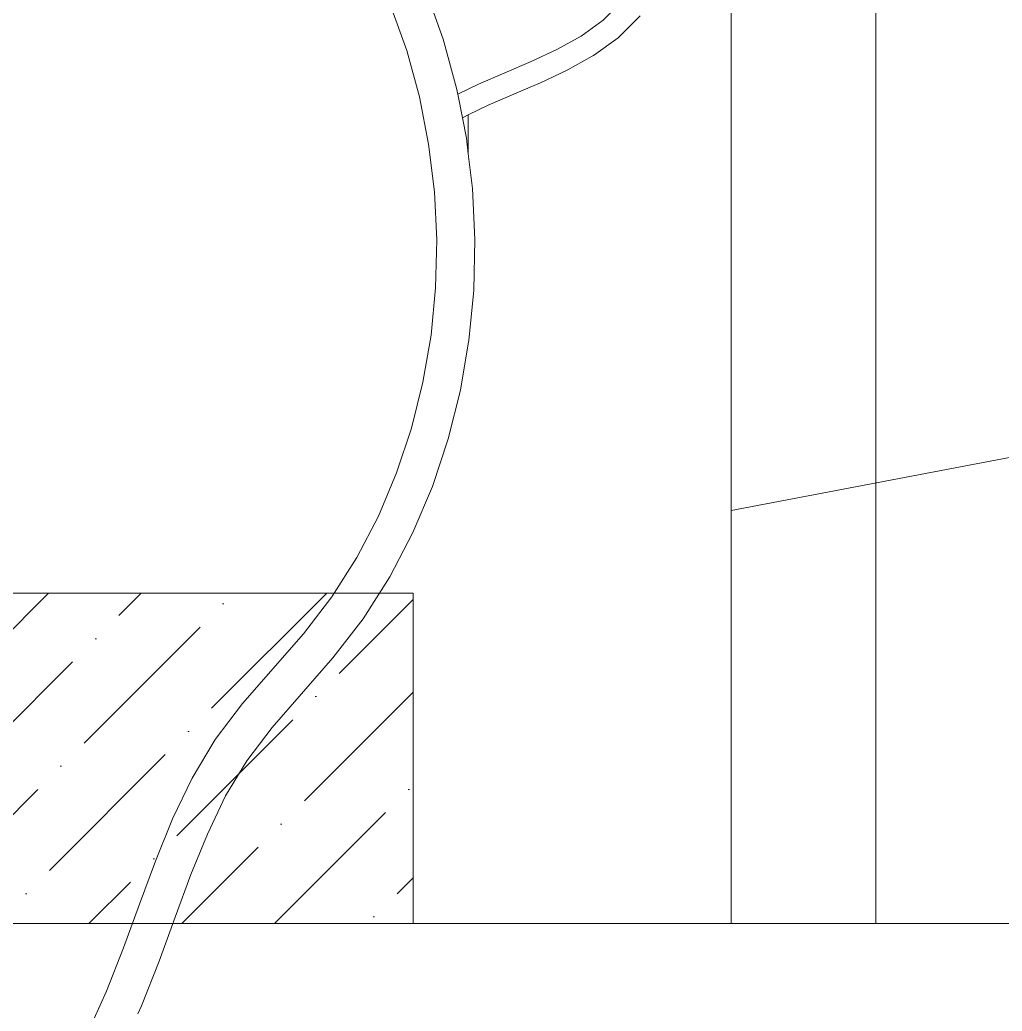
# Model space of a CAD drawing. Header units: millimetres. Extents: x 930469 to 1523124, y -120375 to 411163.
# Drawn here: x 1428496 to 1430874, y -45449 to -43049 of the extents above; entities that cross this region are included whole.
import ezdxf

# ---------------------------------------------------------------- set-up
doc = ezdxf.new("R2010")
doc.units = ezdxf.units.MM
doc.linetypes.add('HIDDEN', pattern=[0.75, 0.5, -0.25])
for name, color, linetype, lineweight in [('A-HATCH', 8, 'Continuous', 0), ('A-NET KHUAT', 8, 'HIDDEN', 0), ('A-NET THAY', 8, 'Continuous', 0), ('A1-LÁT SÀN', 8, 'Continuous', 0), ('xr', 8, 'Continuous', 0)]:
    doc.layers.add(name, color=color, linetype=linetype, lineweight=lineweight)

# ---------------------------------------------------------------- blocks, each defined once
blk = doc.blocks.new('zzz')
at = {"layer": 'xr', "ltscale": 3}
for p, q in [((1226224.6, 13533.1), (1226431.4, 13439.1)), ((1226641.7, 13356.3), (1226431.4, 13439.1)), ((1226641.7, 13356.3), (1226852.8, 13279.1)), ((1226322.5, 13286.6), (1226360.9, 13269.2)), ((1226360.9, 13269.2), (1226577.5, 13183.8)), ((1226852.8, 13279.1), (1227061.9, 13201.9)), ((1226577.5, 13183.8), (1226790.3, 13105.9)), ((1227061.9, 13201.9), (1227266.5, 13118.9)), ((1227266.5, 13118.9), (1227463.5, 13024.3)), ((1226790.3, 13105.9), (1226996.2, 13029.8)), ((1227192.6, 12950), (1226996.2, 13029.8)), ((1227650.5, 12912.7), (1227463.5, 13024.3)), ((1227192.6, 12950), (1227376.9, 12861.6)), ((1227650.5, 12912.7), (1227825.4, 12779.7)), ((1227376.9, 12861.6), (1227547.5, 12759.5)), ((1227825.4, 12779.7), (1228162.7, 12485)), ((1227547.5, 12759.5), (1227709.2, 12636.6)), ((1227709.2, 12636.6), (1228046, 12342.2)), ((1228162.7, 12485), (1228341.2, 12347.9)), ((1228235.4, 12196.5), (1228046, 12342.2)), ((1228341.2, 12347.9), (1228531.3, 12226.9)), ((1228235.4, 12196.5), (1228439, 12066.9)), ((1228731.7, 12122.1), (1228531.3, 12226.9)), ((1228731.7, 12122.1), (1228941.1, 12033.7)), ((1228439, 12066.9), (1228653, 11955)), ((1230986.9, 11985), (1231205.1, 12062.8)), ((1229157.8, 11961.7), (1228941.1, 12033.7)), ((1228875.9, 11860.8), (1228653, 11955)), ((1229157.8, 11961.7), (1229380.6, 11906.2)), ((1230762.8, 11923.6), (1230986.9, 11985)), ((1230534.3, 11878.7), (1230762.8, 11923.6)), ((1228875.9, 11860.8), (1229106.1, 11784.2)), ((1229380.6, 11906.2), (1229608, 11867.3)), ((1229608, 11867.3), (1229838.4, 11845)), ((1230303.1, 11850.7), (1230534.3, 11878.7)), ((1231042.2, 11808.7), (1231273.7, 11891.2)), ((1230070.7, 11839.5), (1229838.4, 11845)), ((1230070.7, 11839.5), (1230303.1, 11850.7)), ((1229342.4, 11725.3), (1229106.1, 11784.2)), ((1230804.8, 11743.6), (1231042.2, 11808.7)), ((1229342.4, 11725.3), (1229566.9, 11686.9)), ((1230562.9, 11696.1), (1230660.8, 11715.4)), ((1230660.8, 11715.4), (1230775, 11737.8)), ((1230660.8, 11715.4), (1230664.8, 11708.6)), ((1230775, 11737.8), (1230804.8, 11743.6)), ((1230775, 11737.8), (1230824.1, 11637.2)), ((1229583.1, 11684.1), (1229566.9, 11686.9)), ((1229583.1, 11684.1), (1229827, 11660.5)), ((1230072.5, 11654.6), (1230318.3, 11666.5)), ((1230318.3, 11666.5), (1230486.4, 11686.9)), ((1230486.4, 11686.9), (1230562.9, 11696.1)), ((1230486.4, 11686.9), (1230675.5, 11686.9)), ((1230664.8, 11708.6), (1230675.5, 11686.9)), ((1230675.5, 11686.9), (1230722.3, 11591.1)), ((1229827, 11660.5), (1230072.5, 11654.6)), ((1230824.1, 11637.2), (1230879.5, 11509.8)), ((1230722.3, 11591.1), (1230776.5, 11466.4)), ((1230879.5, 11509.8), (1230933.8, 11382.4)), ((1230776.5, 11466.4), (1230810.4, 11386.9)), ((1230831.4, 11337.6), (1230810.4, 11386.9)), ((1230933.8, 11382.4), (1230991.5, 11258.2)), ((1230831.4, 11337.6), (1230891.6, 11208.1)), ((1230991.5, 11258.2), (1231057, 11140.7)), ((1230891.6, 11208.1), (1230959.2, 11086.9)), ((1231057, 11140.7), (1231134.5, 11033.2)), ((1230959.2, 11086.9), (1230962.3, 11081.2)), ((1230962.3, 11081.2), (1231048.9, 10961.1)), ((1231134.5, 11033.2), (1231228.1, 10938.7)), ((1231048.9, 10961.1), (1231155, 10854))]:
    blk.add_line(p, q, dxfattribs=at)

msp = doc.modelspace()

# ---------------------------------------------------------------- hatches: boundary and pattern name
at = {"layer": 'A-HATCH', "ltscale": 3}
h = msp.add_hatch(dxfattribs=at)
h.set_pattern_fill('ANSI36', color=256, scale=50)
h.set_pattern_definition([(45, (573871.03, -39047.4), (84.1899, 308.696304), [396.875, -79.375, 0, -79.375])])
h.paths.add_polyline_path([(1429447.7, -45237.4), (1429447.7, -44437.4), (1427447.7, -44437.4), (1427447.7, -45237.4)])

# ---------------------------------------------------------------- linework, layer by layer
at = {"layer": 'A-NET THAY', "ltscale": 3}
for p, q in [((1430217.7, -45237.4), (1430217.7, -37637.4)), ((1430567.7, -45237.4), (1430567.7, -37637.4))]:
    msp.add_line(p, q, dxfattribs=at)
for points in [[(1422617.7, -45237.4), (1430217.7, -45237.4), (1430217.7, -37637.4), (1422617.7, -37637.4)], [(1439217.7, -44937.4), (1439217.7, -45237.4), (1437817.7, -45237.4), (1435467.7, -44037.4), (1431617.7, -45237.4), (1430217.7, -45237.4), (1430217.7, -44237.4), (1435467.7, -43237.4)], [(1410467.7, -45237.4), (1442367.7, -45237.4), (1442367.7, -45707.4), (1430217.7, -46407.4), (1422617.7, -46407.4), (1410467.7, -45707.4)]]:
    msp.add_lwpolyline(points, close=True, dxfattribs=at)
at = {"layer": 'A1-LÁT SÀN', "ltscale": 3}
msp.add_lwpolyline([(1429447.7, -45237.4), (1429447.7, -44437.4), (1427447.7, -44437.4), (1427447.7, -45237.4)], close=True, dxfattribs=at)

# ---------------------------------------------------------------- block references
at = {"layer": 'A-NET KHUAT', "xscale": 0.5, "yscale": 0.5, "zscale": 0.5, "rotation": 90}
msp.add_blockref('zzz', (1435424.7, -658616.9), dxfattribs=at)

doc.saveas('drawing.dxf')
